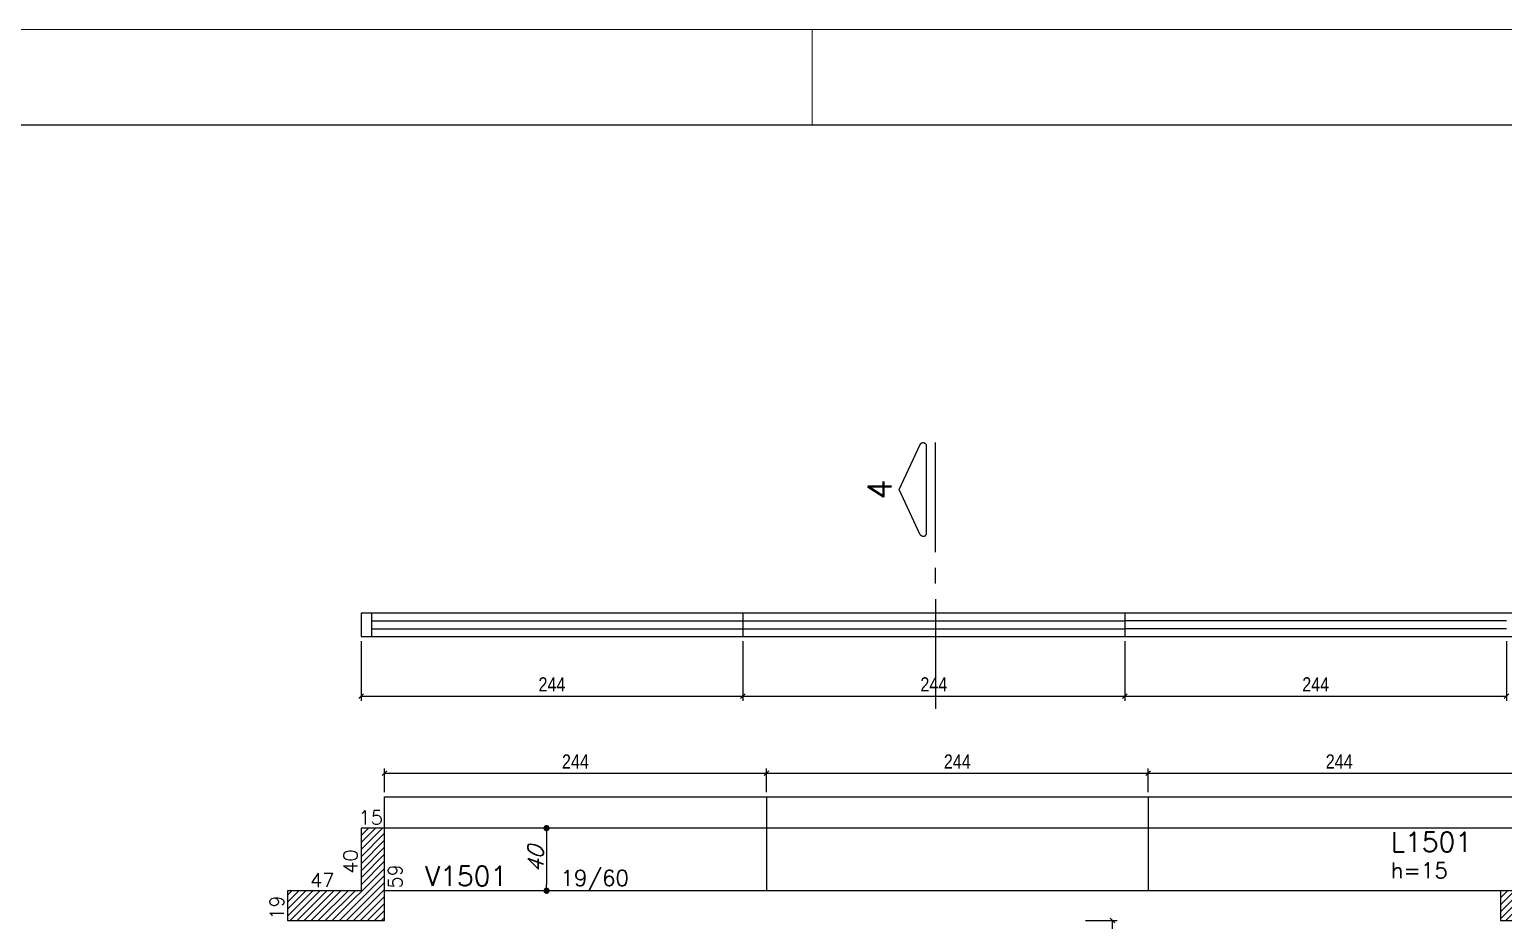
# Model space of a CAD drawing. Extents: x 1860 to 8661, y -614 to 3008.
# Drawn here: x 5906 to 6848, y 2438 to 3008 of the extents above; entities that cross this region are included whole.
import ezdxf
from ezdxf.enums import TextEntityAlignment as Align

# ---------------------------------------------------------------- set-up
doc = ezdxf.new("R2010")
doc.units = 0
for name, color, linetype in [('COTA', 241, 'Continuous'), ('F-CORTE-INDICAÇÃO', 4, 'Continuous'), ('F-COTAS', 106, 'Continuous'), ('F-LAJES', 3, 'Continuous'), ('F-LAJES-DIM', 2, 'Continuous'), ('F-LAJES-NOME', 4, 'Continuous'), ('F-PILARES-DIM', 172, 'Continuous'), ('F-PILARES-HACH', 174, 'Continuous'), ('F-PILARES-S', 170, 'Continuous'), ('F-VIGAS', 3, 'Continuous'), ('F-VIGAS-DIM', 2, 'Continuous'), ('F-VIGAS-NOME', 4, 'Continuous'), ('Painéis', 200, 'Continuous'), ('SARR_2.2x7', 40, 'Continuous')]:
    doc.layers.add(name, color=color, linetype=linetype)
doc.layers.add('FOLHA', color=255, linetype='Continuous', lineweight=5)
doc.styles.add('COTA TECNICA-50', font='techl___.ttf', dxfattribs={"height": 9})
doc.styles.add('CP-TEXT-INCL', font='romans.shx', dxfattribs={"oblique": 20})
doc.styles.add('MCP', font='romans.shx')
doc.styles.add('ROMANS', font='romans.shx')
doc.dimstyles.new('COTA PAINEL-50', dxfattribs={"dimtxt": 9, "dimasz": 3, "dimexe": 3, "dimexo": 3, "dimgap": 3, "dimtad": 1, "dimdec": 1, "dimzin": 12, "dimdsep": 46, "dimtxsty": 'COTA TECNICA-50', "dimblk1": 'OBLIQUE', "dimblk2": 'OBLIQUE', "dimsah": 1, "dimcen": 0.9, "dimclrd": 4, "dimclre": 4, "dimclrt": 240, "dimadec": 1, "dimazin": 3, "dimtfac": 1, "dimtdec": 1, "dimtmove": 0, "dimatfit": 3, "dimfxl": 1, "dimtolj": 1, "dimtzin": 12, "dimarcsym": 0})
doc.dimstyles.new('CP-COTAS-50', dxfattribs={"dimscale": 0.8, "dimtxt": 12.5, "dimasz": 5, "dimexe": 5, "dimexo": 5, "dimgap": 2.5, "dimtad": 1, "dimdec": 1, "dimdsep": 46, "dimtxsty": 'CP-TEXT-INCL', "dimblk1": 'DOT', "dimblk2": 'DOT', "dimsah": 1, "dimcen": 9, "dimclrd": 256, "dimclre": 256, "dimclrt": 256, "dimadec": 0, "dimazin": 0, "dimtfac": 1, "dimtdec": 1, "dimtmove": 2, "dimatfit": 3, "dimldrblk": 'DOT', "dimfxl": 5, "dimtolj": 1, "dimarcsym": 0})
pattern_1 = [(45, (4795.1516, 832.909), (-2.245064, 2.245064), [])]

# ---------------------------------------------------------------- blocks, each defined once
blk = doc.blocks.new('*U38')
at = {"layer": 'F-CORTE-INDICAÇÃO'}
for p, q in [((70, 0), (0, 0)), ((80, 0), (90, 0)), ((100, 0), (170, 0))]:
    blk.add_line(p, q, dxfattribs=at)
blk.add_lwpolyline([(112, 6, -0.802585), (111.15, 9.81), (140, 23.26), (168.85, 9.81, -0.802585), (168, 6)], format="xyb", close=True, dxfattribs=at)
at = {"layer": 'F-CORTE-INDICAÇÃO', "style": 'ROMANS'}
blk.add_attdef('CORTE', text='', height=15, dxfattribs=at).set_placement((140, 35.76), align=Align.MIDDLE_CENTER)
at = {"layer": 'F-CORTE-INDICAÇÃO', "color": 2, "style": 'ROMANS'}
blk.add_attdef('FOLHA', text='', height=12, dxfattribs=at).set_placement((140, -10), align=Align.MIDDLE_CENTER)
blk = doc.blocks.new('_Dot')
at = {"color": 0, "linetype": 'ByBlock', "lineweight": -2}
blk.add_line((-0.5, 0), (-1, 0), dxfattribs=at)
at = {"color": 0, "linetype": 'ByBlock', "const_width": 0.5}
blk.add_lwpolyline([(-0.25, 0, 1), (0.25, 0, 1)], format="xyb", close=True, dxfattribs=at)
blk = doc.blocks.new('*D47')
at = {"layer": 'Defpoints', "color": 0, "transparency": 16777216}
for p in [(6236.68, 2497.41), (6236.68, 2457.41), (6236.68, 2457.41)]:
    blk.add_point(p, dxfattribs=at)
at = {"layer": 'F-COTAS', "lineweight": -2, "transparency": 16777216}
blk.add_line((6236.68, 2493.41), (6236.68, 2461.41), dxfattribs=at)
at = {"layer": 'F-COTAS', "lineweight": -2, "transparency": 16777216, "xscale": 4, "yscale": 4, "zscale": 4}
for p, rotation in [((6236.68, 2497.41), 90), ((6236.68, 2457.41), 270)]:
    blk.add_blockref('_Dot', p, dxfattribs=dict(at, rotation=rotation))
at = {"layer": 'F-COTAS', "transparency": 16777216, "insert": (6229.68, 2477.41), "char_height": 10, "attachment_point": 5, "rotation": 90, "style": 'CP-TEXT-INCL'}
blk.add_mtext('\\A1;40', dxfattribs=at)
blk = doc.blocks.new('_Oblique')
at = {"color": 0, "linetype": 'ByBlock', "lineweight": -2}
blk.add_line((-0.5, -0.5), (0.5, 0.5), dxfattribs=at)
blk = doc.blocks.new('*D173')
at = {"layer": 'COTA', "color": 4, "lineweight": -2, "transparency": 16777216}
for p, q in [((6581.15, 2438.41), (6601.34, 2438.41)), ((6598.34, 2316.41), (6598.34, 2438.41)), ((6581.15, 2316.41), (6601.34, 2316.41))]:
    blk.add_line(p, q, dxfattribs=at)
at = {"layer": 'Defpoints', "color": 0, "transparency": 16777216}
for p in [(6578.15, 2438.41), (6598.34, 2438.41), (6578.15, 2316.41)]:
    blk.add_point(p, dxfattribs=at)
at = {"layer": 'COTA', "color": 4, "lineweight": -2, "transparency": 16777216, "xscale": 3, "yscale": 3, "zscale": 3}
for p, rotation in [((6598.34, 2438.41), 90), ((6598.34, 2316.41), 270)]:
    blk.add_blockref('_Oblique', p, dxfattribs=dict(at, rotation=rotation))
at = {"layer": 'COTA', "color": 240, "transparency": 16777216, "insert": (6590.79, 2377.41), "char_height": 9, "attachment_point": 5, "rotation": 90, "style": 'COTA TECNICA-50'}
blk.add_mtext('\\A1;122', dxfattribs=at)
blk = doc.blocks.new('*D288')
at = {"layer": 'COTA', "color": 4, "lineweight": -2, "transparency": 16777216}
for p, q in [((6133.15, 2520.41), (6133.15, 2535.46)), ((6377.15, 2520.41), (6377.15, 2535.46)), ((6133.15, 2532.46), (6377.15, 2532.46))]:
    blk.add_line(p, q, dxfattribs=at)
at = {"layer": 'Defpoints', "color": 0, "transparency": 16777216}
for p in [(6377.15, 2532.46), (6133.15, 2517.41), (6377.15, 2517.41)]:
    blk.add_point(p, dxfattribs=at)
at = {"layer": 'COTA', "color": 4, "lineweight": -2, "transparency": 16777216, "xscale": 3, "yscale": 3, "zscale": 3, "rotation": 180}
blk.add_blockref('_Oblique', (6133.15, 2532.46), dxfattribs=at)
at = {"layer": 'COTA', "color": 4, "lineweight": -2, "transparency": 16777216, "xscale": 3, "yscale": 3, "zscale": 3}
blk.add_blockref('_Oblique', (6377.15, 2532.46), dxfattribs=at)
at = {"layer": 'COTA', "color": 240, "transparency": 16777216, "insert": (6255.15, 2540.02), "char_height": 9, "attachment_point": 5, "style": 'COTA TECNICA-50'}
blk.add_mtext('\\A1;244', dxfattribs=at)
blk = doc.blocks.new('*D289')
at = {"layer": 'COTA', "color": 4, "lineweight": -2, "transparency": 16777216}
for p, q in [((6377.15, 2520.41), (6377.15, 2535.46)), ((6621.15, 2520.41), (6621.15, 2535.46)), ((6377.15, 2532.46), (6621.15, 2532.46))]:
    blk.add_line(p, q, dxfattribs=at)
at = {"layer": 'Defpoints', "color": 0, "transparency": 16777216}
for p in [(6621.15, 2532.46), (6377.15, 2517.41), (6621.15, 2517.41)]:
    blk.add_point(p, dxfattribs=at)
at = {"layer": 'COTA', "color": 4, "lineweight": -2, "transparency": 16777216, "xscale": 3, "yscale": 3, "zscale": 3, "rotation": 180}
blk.add_blockref('_Oblique', (6377.15, 2532.46), dxfattribs=at)
at = {"layer": 'COTA', "color": 4, "lineweight": -2, "transparency": 16777216, "xscale": 3, "yscale": 3, "zscale": 3}
blk.add_blockref('_Oblique', (6621.15, 2532.46), dxfattribs=at)
at = {"layer": 'COTA', "color": 240, "transparency": 16777216, "insert": (6499.15, 2540.02), "char_height": 9, "attachment_point": 5, "style": 'COTA TECNICA-50'}
blk.add_mtext('\\A1;244', dxfattribs=at)
blk = doc.blocks.new('*D290')
at = {"layer": 'COTA', "color": 4, "lineweight": -2, "transparency": 16777216}
for p, q in [((6621.15, 2520.41), (6621.15, 2535.46)), ((6865.15, 2520.41), (6865.15, 2535.46)), ((6621.15, 2532.46), (6865.15, 2532.46))]:
    blk.add_line(p, q, dxfattribs=at)
at = {"layer": 'Defpoints', "color": 0, "transparency": 16777216}
for p in [(6865.15, 2532.46), (6621.15, 2517.41), (6865.15, 2517.41)]:
    blk.add_point(p, dxfattribs=at)
at = {"layer": 'COTA', "color": 4, "lineweight": -2, "transparency": 16777216, "xscale": 3, "yscale": 3, "zscale": 3, "rotation": 180}
blk.add_blockref('_Oblique', (6621.15, 2532.46), dxfattribs=at)
at = {"layer": 'COTA', "color": 4, "lineweight": -2, "transparency": 16777216, "xscale": 3, "yscale": 3, "zscale": 3}
blk.add_blockref('_Oblique', (6865.15, 2532.46), dxfattribs=at)
at = {"layer": 'COTA', "color": 240, "transparency": 16777216, "insert": (6743.15, 2540.02), "char_height": 9, "attachment_point": 5, "style": 'COTA TECNICA-50'}
blk.add_mtext('\\A1;244', dxfattribs=at)
blk = doc.blocks.new('*D294')
at = {"layer": 'COTA', "color": 4, "lineweight": -2, "transparency": 16777216}
for p, q in [((6118.15, 2616.78), (6118.15, 2578.72)), ((6362.15, 2616.78), (6362.15, 2578.72)), ((6118.15, 2581.72), (6362.15, 2581.72))]:
    blk.add_line(p, q, dxfattribs=at)
at = {"layer": 'Defpoints', "color": 0, "transparency": 16777216}
for p in [(6118.15, 2619.78), (6362.15, 2619.78), (6362.15, 2581.72)]:
    blk.add_point(p, dxfattribs=at)
at = {"layer": 'COTA', "color": 4, "lineweight": -2, "transparency": 16777216, "xscale": 3, "yscale": 3, "zscale": 3, "rotation": 180}
blk.add_blockref('_Oblique', (6118.15, 2581.72), dxfattribs=at)
at = {"layer": 'COTA', "color": 4, "lineweight": -2, "transparency": 16777216, "xscale": 3, "yscale": 3, "zscale": 3}
blk.add_blockref('_Oblique', (6362.15, 2581.72), dxfattribs=at)
at = {"layer": 'COTA', "color": 240, "transparency": 16777216, "insert": (6240.15, 2589.29), "char_height": 9, "attachment_point": 5, "style": 'COTA TECNICA-50'}
blk.add_mtext('\\A1;244', dxfattribs=at)
blk = doc.blocks.new('*D295')
at = {"layer": 'COTA', "color": 4, "lineweight": -2, "transparency": 16777216}
for p, q in [((6362.15, 2616.78), (6362.15, 2578.72)), ((6606.15, 2616.78), (6606.15, 2578.72)), ((6362.15, 2581.72), (6606.15, 2581.72))]:
    blk.add_line(p, q, dxfattribs=at)
at = {"layer": 'Defpoints', "color": 0, "transparency": 16777216}
for p in [(6362.15, 2619.78), (6606.15, 2619.78), (6606.15, 2581.72)]:
    blk.add_point(p, dxfattribs=at)
at = {"layer": 'COTA', "color": 4, "lineweight": -2, "transparency": 16777216, "xscale": 3, "yscale": 3, "zscale": 3, "rotation": 180}
blk.add_blockref('_Oblique', (6362.15, 2581.72), dxfattribs=at)
at = {"layer": 'COTA', "color": 4, "lineweight": -2, "transparency": 16777216, "xscale": 3, "yscale": 3, "zscale": 3}
blk.add_blockref('_Oblique', (6606.15, 2581.72), dxfattribs=at)
at = {"layer": 'COTA', "color": 240, "transparency": 16777216, "insert": (6484.15, 2589.29), "char_height": 9, "attachment_point": 5, "style": 'COTA TECNICA-50'}
blk.add_mtext('\\A1;244', dxfattribs=at)
blk = doc.blocks.new('*D296')
at = {"layer": 'COTA', "color": 4, "lineweight": -2, "transparency": 16777216}
for p, q in [((6606.15, 2616.78), (6606.15, 2578.72)), ((6850.15, 2616.78), (6850.15, 2578.72)), ((6606.15, 2581.72), (6850.15, 2581.72))]:
    blk.add_line(p, q, dxfattribs=at)
at = {"layer": 'Defpoints', "color": 0, "transparency": 16777216}
for p in [(6606.15, 2619.78), (6850.15, 2619.78), (6850.15, 2581.72)]:
    blk.add_point(p, dxfattribs=at)
at = {"layer": 'COTA', "color": 4, "lineweight": -2, "transparency": 16777216, "xscale": 3, "yscale": 3, "zscale": 3, "rotation": 180}
blk.add_blockref('_Oblique', (6606.15, 2581.72), dxfattribs=at)
at = {"layer": 'COTA', "color": 4, "lineweight": -2, "transparency": 16777216, "xscale": 3, "yscale": 3, "zscale": 3}
blk.add_blockref('_Oblique', (6850.15, 2581.72), dxfattribs=at)
at = {"layer": 'COTA', "color": 240, "transparency": 16777216, "insert": (6728.15, 2589.29), "char_height": 9, "attachment_point": 5, "style": 'COTA TECNICA-50'}
blk.add_mtext('\\A1;244', dxfattribs=at)

msp = doc.modelspace()

# ---------------------------------------------------------------- hatches: boundary and pattern name
at = {"layer": 'F-PILARES-HACH', "linetype": 'Continuous'}
h = msp.add_hatch(dxfattribs=at)
h.set_pattern_fill('ANSI31', color=256, style=0)
h.set_pattern_definition(pattern_1)
h.paths.add_polyline_path([(6118.15, 2497.41), (6118.15, 2457.41), (6071.15, 2457.41), (6071.15, 2438.41), (6133.15, 2438.41), (6133.15, 2497.41)], flags=16)
h = msp.add_hatch(dxfattribs=at)
h.set_pattern_fill('ANSI31', color=256, style=0)
h.set_pattern_definition(pattern_1)
h.paths.add_polyline_path([(6846.15, 2438.41), (6903.15, 2438.41), (6903.15, 2457.41), (6846.15, 2457.41)], flags=16)

# ---------------------------------------------------------------- linework, layer by layer
at = {"color": 30}
msp.add_line((2012.11, 2946.69), (8600.49, 2946.69), dxfattribs=at)
at = {"layer": 'F-LAJES', "linetype": 'Continuous'}
msp.add_line((7576.15, 2497.41), (6133.15, 2497.41), dxfattribs=at)
at = {"layer": 'F-PILARES-S', "linetype": 'Continuous'}
for points in [[(6118.15, 2497.41), (6118.15, 2457.41), (6071.15, 2457.41), (6071.15, 2438.41), (6133.15, 2438.41), (6133.15, 2497.41), (6118.15, 2497.41)], [(6846.15, 2438.41), (6903.15, 2438.41), (6903.15, 2457.41), (6846.15, 2457.41), (6846.15, 2438.41)]]:
    msp.add_lwpolyline(points, dxfattribs=at)
at = {"layer": 'F-VIGAS'}
msp.add_lwpolyline([(6846.15, 2457.41), (6133.15, 2457.41)], dxfattribs=at)
at = {"layer": 'FOLHA'}
for p, q in [((1859.7, 3007.66), (8661.45, 3007.66)), ((6406.48, 3007.66), (6406.48, 2946.69))]:
    msp.add_line(p, q, dxfattribs=at)
at = {"layer": 'Painéis'}
for p, q in [((6362.15, 2634.78), (6362.15, 2619.78)), ((6606.15, 2634.78), (6606.15, 2619.78)), ((6377.15, 2517.41), (6377.15, 2457.41)), ((6621.15, 2517.41), (6621.15, 2457.41))]:
    msp.add_line(p, q, dxfattribs=at)
for points in [[(6118.15, 2619.78), (7591.15, 2619.78), (7591.15, 2634.78), (6118.15, 2634.78)], [(6133.15, 2517.41), (7576.15, 2517.41), (7576.15, 2457.41), (6133.15, 2457.41)]]:
    msp.add_lwpolyline(points, close=True, dxfattribs=at)
at = {"layer": 'SARR_2.2x7'}
for p, q in [((6125.15, 2619.78), (6125.15, 2634.78)), ((6125.15, 2629.78), (6362.15, 2629.78)), ((6362.15, 2629.78), (6606.15, 2629.78)), ((6850.15, 2629.78), (6606.15, 2629.78)), ((6125.15, 2624.78), (6362.15, 2624.78)), ((6362.15, 2624.78), (6606.15, 2624.78)), ((6850.15, 2624.78), (6606.15, 2624.78))]:
    msp.add_line(p, q, dxfattribs=at)

# ---------------------------------------------------------------- block references
at = {"layer": 'F-CORTE-INDICAÇÃO', "linetype": 'Continuous'}
ref = msp.add_blockref('*U38', (6485.28, 2573.75), dxfattribs=dict(at, rotation=90))
ref.add_attrib('CORTE', '4', dxfattribs={"height": 15, "rotation": 90, "style": 'ROMANS'}).set_placement((6449.52, 2713.75), align=Align.MIDDLE_CENTER)

# ---------------------------------------------------------------- texts
at = {"layer": 'F-LAJES-DIM', "linetype": 'Continuous', "style": 'MCP'}
msp.add_text('h=15', height=10, dxfattribs=at).set_placement((6776.09, 2465.39))
at = {"layer": 'F-LAJES-NOME', "linetype": 'Continuous', "style": 'MCP'}
msp.add_text('L1501', height=12.5, dxfattribs=at).set_placement((6776.09, 2482.39))
at = {"layer": 'F-PILARES-DIM', "linetype": 'Continuous', "style": 'MCP'}
for s, p in [('15', (6116.65, 2499.66)), ('47', (6085.65, 2459.66))]:
    msp.add_text(s, height=9, dxfattribs=at).set_placement(p)
for s, p in [('40', (6115.9, 2468.41)), ('59', (6144.4, 2458.91)), ('19', (6068.9, 2438.91))]:
    msp.add_text(s, height=9, rotation=90, dxfattribs=at).set_placement(p)
at = {"layer": 'F-VIGAS-DIM', "linetype": 'Continuous', "style": 'MCP'}
msp.add_text('19/60', height=10, dxfattribs=at).set_placement((6245.64, 2460.53))
at = {"layer": 'F-VIGAS-NOME', "linetype": 'Continuous', "style": 'MCP'}
msp.add_text('V1501', height=12.5, dxfattribs=at).set_placement((6159.07, 2460.53))

# ---------------------------------------------------------------- dimensions: what is measured, and where the dimension line sits
at = {"layer": 'COTA'}
for base, p1, p2, picture, middle in [((6362.15, 2581.72), (6118.15, 2619.78), (6362.15, 2619.78), '*D294', (6240.15, 2589.29)), ((6377.15, 2532.46), (6133.15, 2517.41), (6377.15, 2517.41), '*D288', (6255.15, 2540.02))]:
    dim = msp.add_linear_dim(base=base, p1=p1, p2=p2, dimstyle='COTA PAINEL-50', dxfattribs=at)
    dim.commit()
    dim.dimension.update_dxf_attribs({"geometry": picture, "text_midpoint": middle})
for base, p1, p2, picture, middle in [((6606.15, 2581.72), (6362.15, 2619.78), (6606.15, 2619.78), '*D295', (6484.15, 2589.29)), ((6850.15, 2581.72), (6606.15, 2619.78), (6850.15, 2619.78), '*D296', (6728.15, 2589.29)), ((6621.15, 2532.46), (6377.15, 2517.41), (6621.15, 2517.41), '*D289', (6499.15, 2540.02)), ((6865.15, 2532.46), (6621.15, 2517.41), (6865.15, 2517.41), '*D290', (6743.15, 2540.02))]:
    dim = msp.add_linear_dim(base=base, p1=p1, p2=p2, dimstyle='COTA PAINEL-50', override={"dimtmove": 1}, dxfattribs=at)
    dim.commit()
    dim.dimension.update_dxf_attribs({"geometry": picture, "text_midpoint": middle})
dim = msp.add_linear_dim(base=(6598.34, 2438.41), p1=(6578.15, 2316.41), p2=(6578.15, 2438.41), angle=90, dimstyle='COTA PAINEL-50', override={"dimtmove": 1}, dxfattribs=at)
dim.commit()
dim.dimension.update_dxf_attribs({"geometry": '*D173', "text_midpoint": (6590.79, 2377.41)})
at = {"layer": 'F-COTAS'}
dim = msp.add_aligned_dim(p1=(6236.68, 2497.41), p2=(6236.68, 2457.41), distance=0, dimstyle='CP-COTAS-50', dxfattribs=at)
dim.commit()
dim.dimension.update_dxf_attribs({"geometry": '*D47', "text_midpoint": (6229.68, 2477.41)})

doc.saveas('drawing.dxf')
